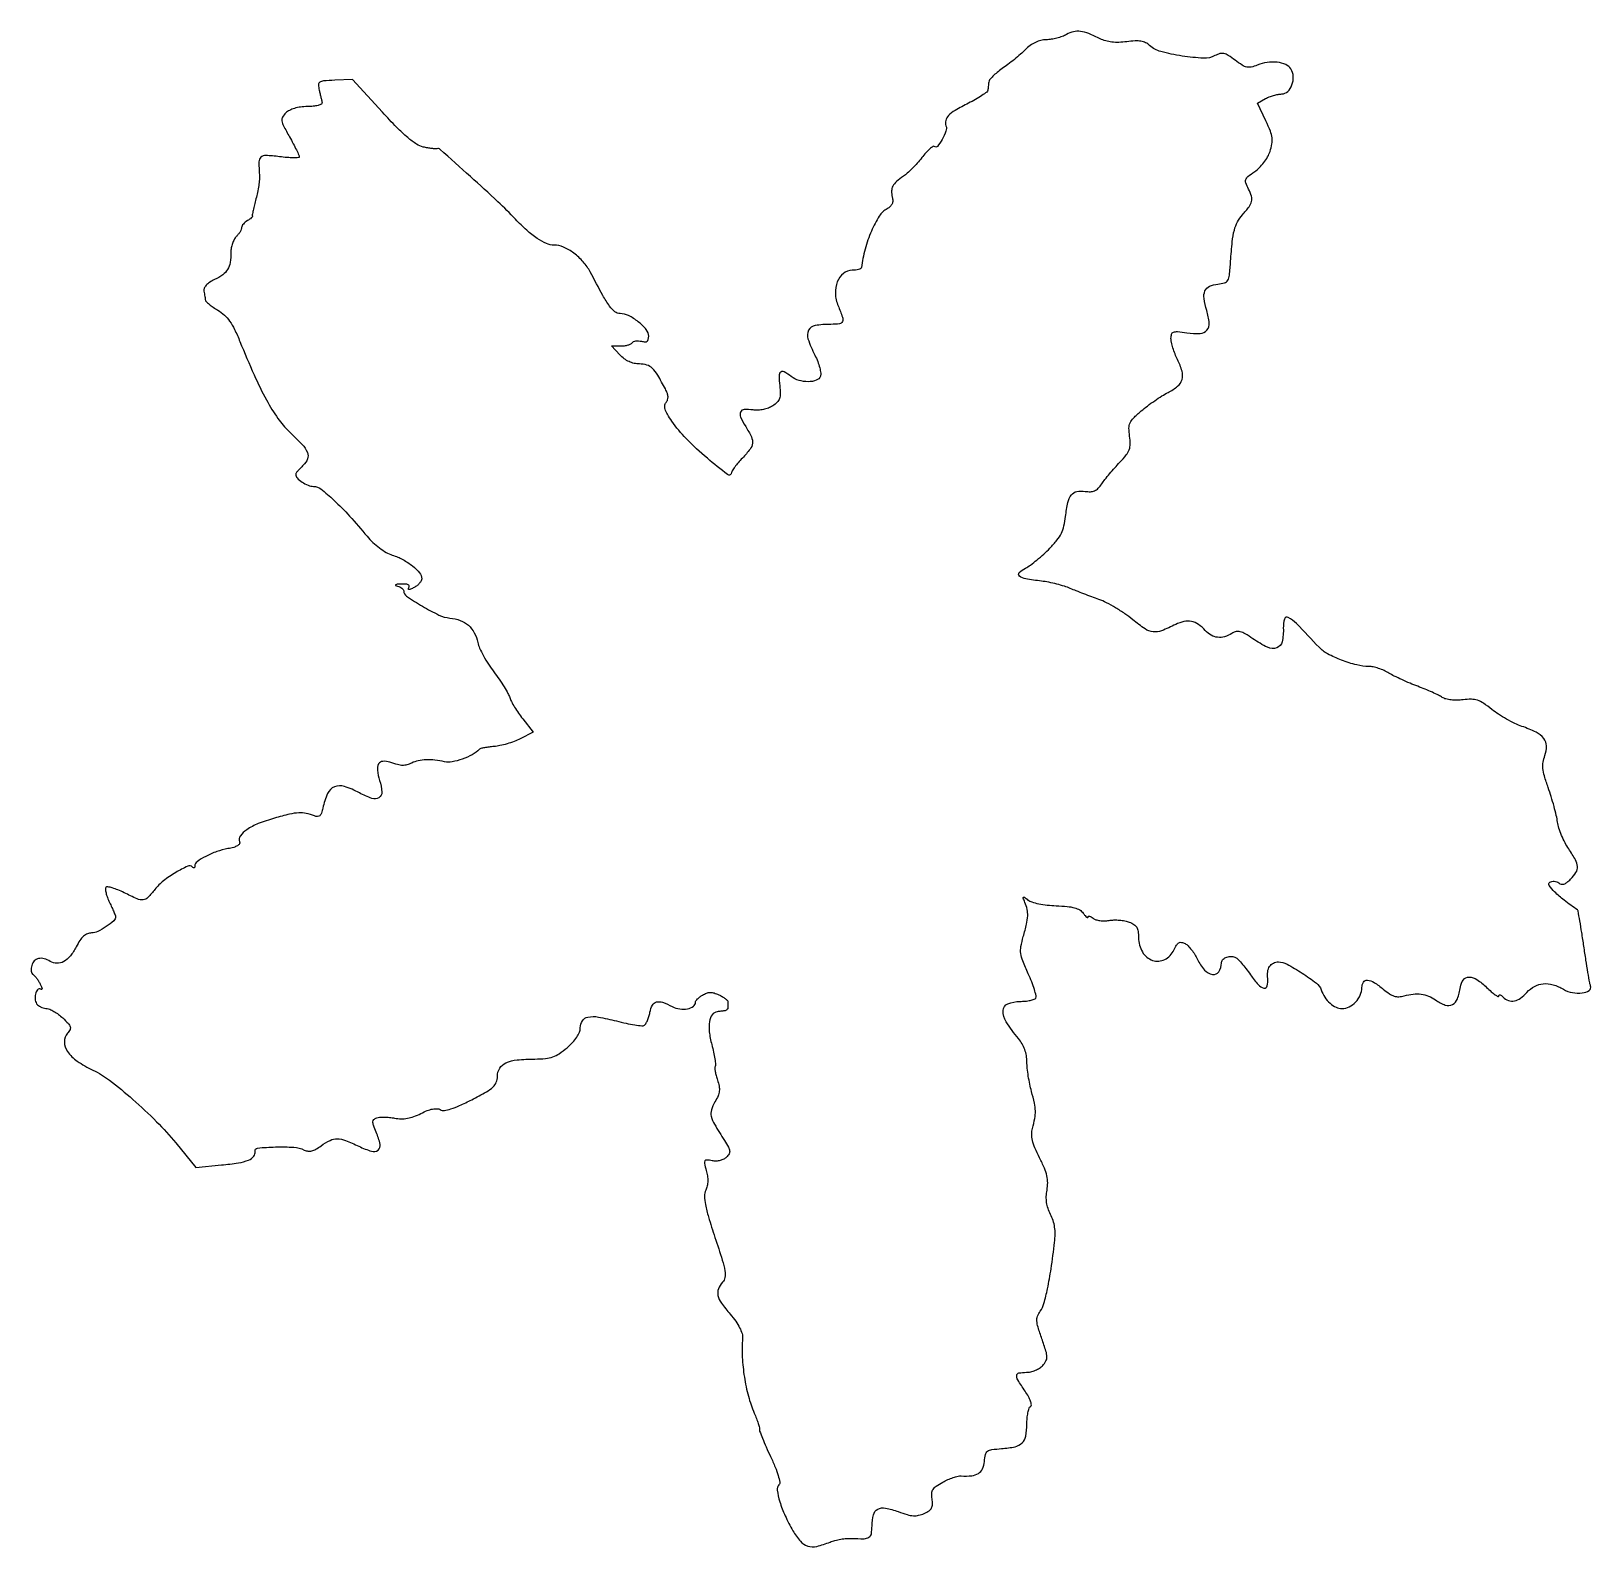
# Model space of a CAD drawing. Extents: x 1 to 434, y 1 to 421.
import ezdxf

# ---------------------------------------------------------------- set-up
doc = ezdxf.new("R2010")
doc.units = 0

msp = doc.modelspace()

# ---------------------------------------------------------------- linework, layer by layer
msp.add_lwpolyline([(288, 420.491632, -0.04169), (286.817458, 419.944338, -0.024084), (285.319744, 419.47781, -0.023941), (283.76086, 419.152164, -0.036687), (282.386364, 419.035435, 0.057551), (280.869732, 418.842775, 0.050591), (279.365777, 418.306662, 0.047212), (277.906583, 417.436185, 0.038341), (276.5234, 416.25, -0.015884), (275.209664, 415.01688, -0.008485), (273.513308, 413.573438, -0.008439), (271.729827, 412.157059, -0.013024), (270.137036, 411, 0.020392), (268.737134, 409.951216, 0.025849), (267.539004, 408.867188, 0.02544), (266.653641, 407.883417, 0.151672), (266.4, 407.25, -0.004674), (266.350792, 406.699672, -0.00324), (266.285313, 406.078386, -0.003267), (266.214645, 405.482383, -0.006713), (266.15, 405.016846, -0.194803), (265.846803, 404.506637, -0.01446), (264.501875, 403.544646, -0.018374), (262.77218, 402.471647, -0.012839), (260.75, 401.3857, 0.013936), (257.076988, 399.402835, 0.066924), (255.197478, 397.954546, 0.136894), (254.445947, 396.606291, 0.148386), (254.53319, 395.109095, -0.179048), (254.530972, 393.643657, -0.040011), (253.457372, 391.338319, -0.043235), (252.140515, 389.422656, -0.442844), (251.285409, 389.381258, 0.369199), (250.918319, 389.409967, 0.02526), (250.042248, 388.701797, 0.026501), (248.983564, 387.647527, 0.01575), (247.83243, 386.289141, -0.014772), (246.560248, 384.781943, -0.012616), (245.134303, 383.269027, -0.012799), (243.767333, 381.958932, -0.034935), (242.717119, 381.129084, 0.028346), (240.782098, 379.641046, 0.092398), (239.77705, 378.383583, 0.119559), (239.431352, 377.041099, 0.065078), (239.629395, 375.340473, -0.062202), (239.756882, 374.297755, -0.103141), (239.574466, 373.434038, -0.10363), (239.062998, 372.717933, -0.063249), (238.212832, 372.113904, 0.130709), (236.024874, 370.070119, 0.037159), (233.835758, 365.918335, 0.036094), (232.054644, 360.863667, 0.039376), (231.082231, 355.75, -0.251705), (230.883186, 355.460531, -0.049419), (230.2756, 355.220312, -0.041698), (229.433891, 355.054592, -0.02777), (228.451726, 355, 0.174025), (226.045086, 354.136209, 0.127768), (224.366718, 351.821854, 0.104595), (223.823768, 348.558093, 0.088277), (224.588129, 345.134834, -0.013953), (225.791486, 342.012641, -0.180023), (225.771514, 340.78449, -0.274103), (224.963043, 340.152821, -0.032055), (222.581787, 340, 0.039598), (218.179265, 339.650793, 0.237746), (216.371981, 338.346501, 0.20791), (216.208399, 335.974632, 0.030526), (218.13752, 331.439094, -0.023929), (218.911204, 329.684676, -0.027972), (219.469091, 327.952369, -0.028709), (219.768714, 326.460725, -0.127493), (219.668905, 325.579562, -0.218169), (218.528582, 324.463197, -0.085026), (216.305143, 324.068852, -0.073706), (213.728366, 324.435279, -0.090032), (211.55887, 325.531803, 0.033286), (209.600284, 326.817843, 0.307084), (208.639505, 326.739441, 0.234043), (208.177261, 325.741247, 0.022067), (208.372344, 322.969137, -0.022601), (208.527274, 320.733508, -0.08993), (208.315336, 319.380511, -0.115189), (207.674152, 318.367119, -0.049356), (206.419598, 317.355362, -0.054055), (205.238792, 316.752527, -0.039767), (203.827664, 316.339809, -0.039294), (202.347137, 316.151519, -0.048458), (200.957855, 316.219493, 0.047202), (198.501096, 316.345869, 0.285676), (197.49416, 315.657772, 0.215628), (197.508149, 314.252514, 0.029726), (198.929712, 311.613729, -0.026017), (200.509948, 308.73177, -0.139681), (200.813196, 306.985754, -0.139336), (200.151037, 305.339837, -0.025842), (198, 302.842584, 0.012899), (196.851, 301.576433, 0.017327), (195.88125, 300.368561, 0.014508), (195.150382, 299.329097, 0.146996), (195, 298.828633, -0.619415), (193.887018, 298.274919, -0.015787), (188.280364, 302.800169, -0.020573), (182.42687, 308.272751, -0.042993), (178.449828, 313.072398, -0.017084), (177.186223, 315.035803, -0.059236), (176.572237, 316.413095, -0.102545), (176.471748, 317.449684, -0.147299), (176.828855, 318.293783, 0.087276), (177.257577, 319.044976, 0.099262), (177.37848, 319.863629, 0.076066), (177.178986, 320.832387, 0.031859), (176.636045, 322.052684, 0.012709), (174.49747, 325.896333, 0.067669), (173.011411, 327.778694, 0.11661), (171.478098, 328.687852, 0.075905), (169.433767, 329, -0.055028), (167.960932, 329.162587, -0.052879), (166.53803, 329.642902, -0.051128), (165.205367, 330.429787, -0.045297), (164, 331.5), (161.651372, 334), (164.266669, 334, 0.031978), (165.308865, 334.066723, 0.037545), (166.278226, 334.266173, 0.040887), (167.051168, 334.556849, 0.14495), (167.441979, 334.90612, -0.15438), (167.801315, 335.21553, -0.064046), (168.424696, 335.392509, -0.054994), (169.194768, 335.422423, -0.046215), (170.000996, 335.289489, 0.049436), (170.960326, 335.137637, 0.169369), (171.558634, 335.307972, 0.182554), (171.894268, 335.801999, 0.058974), (172, 336.69531, 0.176235), (171.327544, 338.543894, 0.050511), (169.108969, 340.704165, 0.050674), (166.396132, 342.44257, 0.117695), (164.060816, 343, -0.168162), (162.60723, 343.503104, -0.070662), (161.157696, 345.018185, -0.030671), (159.250054, 348.054991, -0.004388), (155.786397, 354.536501, 0.060462), (153.851731, 357.347583, 0.052234), (151.21125, 359.772483, 0.055309), (148.33945, 361.447356, 0.104751), (145.730488, 362, -0.104167), (143.610961, 362.446414, -0.043805), (141.045648, 363.856941, -0.03564), (138.15519, 366.107321, -0.020854), (135.017384, 369.177332, 0.016099), (130.160344, 374.020643, 0.004913), (122.5091, 381.034483, 0.000884), (114.094098, 388.570795, 0.255494), (113.211455, 388.775891, -0.087363), (112.770562, 388.732683, -0.010686), (111.801391, 388.827934, -0.012393), (110.645465, 388.995693, -0.009937), (109.410302, 389.231679, -0.094543), (107.533374, 390.018998, -0.030418), (105.11305, 391.84569, -0.022332), (102.055681, 394.705348, -0.008557), (98.056151, 398.938494), (89.791699, 407.991108), (84.842604, 407.77577, 0.008542), (81.724655, 407.586693, 0.121987), (80.675612, 407.238556, 0.268726), (80.30785, 406.536529, 0.050896), (80.523873, 405.04886, -0.002763), (80.77788, 404.012592, -0.002781), (81.019852, 402.975835, -0.002713), (81.220812, 402.069932, -0.01119), (81.327119, 401.518644, -0.335813), (81.121026, 401.122628, -0.047533), (80.20088, 400.788837, -0.038491), (78.86713, 400.551564, -0.022701), (77.250345, 400.464631, 0.03001), (75.354326, 400.334886, 0.039962), (73.665374, 399.978063, 0.045603), (72.269693, 399.42185, 0.078918), (71.261307, 398.689879, 0.064501), (70.360774, 397.521312, 0.171091), (70.165604, 396.500157, 0.082465), (70.612459, 395.126981, 0.008235), (72.260962, 392.077868, -0.005499), (73.310348, 390.162035, -0.007866), (74.195408, 388.438418, -0.004697), (74.900405, 386.976186, -0.110411), (75, 386.530664, -0.398544), (74.773737, 386.291889, -0.014022), (73.384375, 386.256103, -0.01916), (71.608998, 386.328233, -0.011345), (69.5, 386.543267, 0.01626), (65.664015, 386.896326, 0.206136), (64.331029, 386.413802, 0.210039), (63.779279, 385.11908, 0.016933), (63.950065, 381.332488, -0.044195), (63.939527, 380.211147, -0.013549), (63.728455, 378.529015, -0.013444), (63.388879, 376.650209, -0.014335), (62.954894, 374.832488, 0.006138), (62.522027, 373.142584, 0.009125), (62.188387, 371.6522, 0.004873), (61.943573, 370.394415, 0.158111), (61.983737, 370.089895, -0.282088), (61.961165, 369.87596, -0.041382), (61.654837, 369.538942, -0.036598), (61.184546, 369.160819, -0.023459), (60.5896, 368.790204, 0.044894), (59.981473, 368.374223, 0.046879), (59.466945, 367.8618, 0.051604), (59.113267, 367.334304, 0.122488), (59, 366.878881, -0.101362), (58.898625, 366.383954, -0.033147), (58.559375, 365.716654, -0.031463), (58.074048, 365.006513, -0.030754), (57.5, 364.357143, 0.07494), (56.924744, 363.577697, 0.038497), (56.440625, 362.461525, 0.037174), (56.110508, 361.210382, 0.045947), (56, 360.010359, -0.037715), (55.785181, 357.166521, -0.096761), (55.092909, 355.232358, -0.10251), (53.752327, 353.766942, -0.045653), (51.489561, 352.428022, 0.032354), (50.09155, 351.650156, 0.064491), (49.125729, 350.834606, 0.089065), (48.602101, 350.005113, 0.145078), (48.521845, 349.182732, -0.003784), (48.65193, 348.481008, -0.003576), (48.773945, 347.764083, -0.003554), (48.872922, 347.127803, -0.012474), (48.923489, 346.716275, 0.183519), (49.1264, 346.307048, 0.017867), (49.977994, 345.572477, 0.020785), (51.0957, 344.74988, 0.014964), (52.405854, 343.923046, -0.053315), (54.19521, 342.59198, -0.053231), (55.663715, 340.912009, -0.040741), (57.026804, 338.588445, -0.016217), (58.523466, 335.206772, 0.009125), (62.464661, 325.949149, 0.019659), (65.904585, 319.006898, 0.02542), (69.062278, 313.858728, 0.053876), (72.103199, 310.311257, -0.014624), (75.783411, 306.6433, -0.089932), (77.24065, 304.411484, -0.192221), (77.274783, 302.638296, -0.115563), (76.086214, 300.865694, 0.01269), (75.287118, 300.082414, 0.017467), (74.612825, 299.336609, 0.014202), (74.101111, 298.693028, 0.162238), (74, 298.389616, 0.191875), (74.411257, 297.357395, 0.05327), (75.762707, 296.204984, 0.052625), (77.443715, 295.298655, 0.097641), (78.958491, 295, -0.169059), (80.974986, 294.298125, -0.020174), (84.612028, 291.170438, -0.020834), (88.960204, 286.762283, -0.01215), (93.815458, 281.143028, 0.031559), (95.403368, 279.443255, 0.029122), (97.233868, 277.90743, 0.030482), (99.106904, 276.683187, 0.052109), (100.815458, 275.932777, -0.046412), (103.758784, 274.679758, -0.045359), (106.444808, 272.897259, -0.048689), (108.410636, 270.976325, -0.176718), (109, 269.36087, -0.128532), (108.84948, 268.78501, -0.051829), (108.377051, 268.11606, -0.046763), (107.690656, 267.465135, -0.043534), (106.879323, 266.935416, -0.012512), (105.900361, 266.442592, -0.104615), (105.420762, 266.328838, -0.474034), (105.281955, 266.490368, -0.094818), (105.43834, 266.900232, 0.208631), (105.502475, 267.348165, 0.220695), (105.216111, 267.685692, 0.092537), (104.48583, 267.870801, 0.026249), (103.309017, 267.883999, 0.011598), (102.212693, 267.813224, 0.102491), (101.750625, 267.674366, 0.599923), (101.75167, 267.503831, 0.057145), (102.25, 267.310674, -0.04308), (102.919652, 267.0725, -0.054032), (103.485937, 266.736291, -0.064099), (103.87411, 266.358562, -0.169344), (104, 265.997523, 0.248459), (104.805112, 264.477331, 0.016144), (109.163849, 261.717836, 0.022448), (113.747133, 259.289469, 0.08764), (116.827419, 258.445238, -0.067065), (119.680344, 257.787457, -0.09054), (121.945448, 256.426235, -0.091257), (123.571107, 254.361932, -0.069226), (124.552662, 251.646308, 0.054651), (125.061475, 250.099514, 0.018028), (126.13187, 247.955478, 0.017711), (127.499547, 245.645188, 0.019185), (128.993422, 243.5, -0.01121), (130.486562, 241.427146, -0.011969), (131.85187, 239.333591, -0.011604), (132.938557, 237.482051, -0.05335), (133.423614, 236.337756, 0.049152), (133.869833, 235.260054, 0.014881), (134.751231, 233.722586, 0.01475), (135.847755, 232.048199, 0.015552), (137.022735, 230.471392), (139.9664, 226.767271), (136.315653, 224.906015, -0.027728), (134.656812, 224.17309, -0.018441), (132.684968, 223.511491, -0.018586), (130.717513, 223.009797, -0.034169), (129.082453, 222.772379, 0.011875), (127.673888, 222.631571, 0.015901), (126.405471, 222.433136, 0.013054), (125.372904, 222.209713, 0.137405), (125, 222, -0.071163), (123.008287, 220.506802, -0.040177), (120.24786, 219.27104, -0.040322), (117.428347, 218.520981, -0.099516), (115.297897, 218.561416, 0.028698), (112.664493, 218.986327, 0.035845), (110.189755, 219.062912, 0.03984), (107.992528, 218.79717, 0.062976), (106.196991, 218.190603, -0.042207), (104.838111, 217.667908, -0.079751), (103.675981, 217.523442, -0.058684), (102.304786, 217.734498, -0.014485), (100.125154, 218.406169, 0.099985), (98.189256, 218.656479, 0.252423), (97.027395, 217.919546, 0.161422), (96.691622, 216.182628, 0.04219), (97.301261, 213.370062, -0.055086), (97.917885, 210.123975, -0.280481), (97.121506, 208.553267, -0.227569), (95.165935, 208.342976, -0.039917), (91.692025, 209.895102, 0.045877), (87.515411, 211.701891, 0.179675), (84.754542, 211.594275, 0.191355), (82.840627, 209.72853, 0.052894), (81.517689, 205.659079, -0.029001), (81.140263, 204.277122, -0.124585), (80.681782, 203.565728, -0.195455), (80.064289, 203.330212, -0.090496), (79.208128, 203.505699, 0.043494), (76.925061, 204.20128, 0.066314), (74.86222, 204.359123, 0.04494), (72.308312, 203.983884, 0.010475), (68.113647, 202.883036, 0.024518), (63.61803, 201.360088, 0.05439), (60.42034, 199.677705, 0.085853), (58.63822, 197.96929, 0.255777), (58.419235, 196.349874, -0.23043), (58.368084, 195.760319, -0.122566), (57.839137, 195.229271, -0.067052), (56.78838, 194.773128, -0.024458), (55.204502, 194.407699, 0.039678), (52.089108, 193.588408, 0.035854), (49.030276, 192.265659, 0.033629), (46.607798, 190.7902, 0.24379), (46, 189.617726, -0.070425), (45.954807, 189.298459, -0.20439), (45.816752, 189.129288, -0.23316), (45.614417, 189.124234, -0.088287), (45.376178, 189.290488, 0.313943), (44.022464, 189.532629, 0.026215), (40.694201, 187.783718, 0.032645), (37.297869, 185.452665, 0.058916), (34.912301, 183.07155, -0.027047), (32.958168, 180.855694, -0.174057), (31.634305, 180.217276, -0.13002), (30.006166, 180.469864, -0.012672), (26.366593, 182.173728, 0.017717), (24.649145, 182.956726, 0.026326), (23.091065, 183.507328, 0.02439), (21.826824, 183.814403, 0.24867), (21.327838, 183.661171, 0.225873), (21.159694, 183.187504, 0.032151), (21.33642, 182.142079, 0.031372), (21.727573, 180.852357, 0.021948), (22.320776, 179.453516, -0.004384), (22.964155, 178.073316, -0.006331), (23.506728, 176.841083, -0.00351), (23.943068, 175.794748, -0.097323), (24, 175.505028, -0.216399), (23.481483, 174.363076, -0.031056), (21.397546, 172.758205, -0.034451), (19.054284, 171.400055, -0.1146), (17.331762, 171, 0.096954), (16.159249, 170.770482, 0.087806), (15.113125, 170.112029, 0.064153), (14.113213, 168.938604, 0.02647), (13.065532, 167.128454, -0.051205), (11.437634, 164.61129, -0.096636), (9.597615, 163.056, -0.129783), (7.694334, 162.568115, -0.1403), (5.860698, 163.107255, 0.07506), (4.180406, 163.847394, 0.119731), (2.619216, 163.889156, 0.145022), (1.414108, 163.231395, 0.13261), (0.710511, 162.000996, 0.045941), (0.577165, 161.195011, 0.054799), (0.605911, 160.425672, 0.063853), (0.781101, 159.80326, 0.155055), (1.088503, 159.445302, -0.070659), (1.508517, 159.095347, -0.02049), (2.049288, 158.445552, -0.020161), (2.605124, 157.654979, -0.020272), (3.094391, 156.823629, -0.021465), (3.466368, 156.050567, -0.08116), (3.595438, 155.531213, -0.335163), (3.475732, 155.342456, -0.232141), (3.213458, 155.368076, 0.365183), (2.351467, 155.240708, 0.130035), (1.749255, 154.040969, 0.087836), (1.695319, 152.322001, 0.161775), (2.315672, 151.084328, 0.060105), (2.844892, 150.669057, 0.039057), (3.539793, 150.318521, 0.038971), (4.283451, 150.07931, 0.058395), (4.960218, 150, -0.1064), (5.745, 149.831087, -0.028332), (6.885838, 149.236207, -0.0274), (8.136469, 148.395054, -0.025204), (9.324576, 147.399855, -0.015577), (10.887318, 145.857539, -0.113773), (11.41953, 144.957994, -0.196246), (11.355253, 144.155083, -0.063785), (10.675117, 143.149855, 0.187181), (9.796434, 140.758776, 0.147157), (10.645719, 138.108664, 0.09173), (13.355159, 135.398671, 0.041879), (17.717545, 132.907641, -0.055602), (22.324221, 130.107156, -0.01585), (28.794824, 124.777501, -0.016442), (35.38743, 118.591536, -0.024176), (40.719821, 112.704311), (46.301677, 105.908623), (53.400838, 106.58241, 0.014753), (58.097524, 107.168431, 0.057627), (60.913074, 107.94391, 0.120979), (62.357002, 108.984975, 0.226784), (62.718029, 110.345912, -0.44231), (63.422988, 111.280663, -0.01598), (68.41418, 111.579476, -0.022472), (73.496275, 111.492587, -0.099645), (76.369947, 110.726079, 0.084538), (77.407204, 110.415841, 0.091848), (78.457591, 110.480237, 0.069619), (79.634911, 110.955156, 0.028558), (81.079455, 111.900622, -0.043698), (83.540591, 113.40718, -0.119044), (85.518226, 113.85978, -0.0911), (87.797109, 113.412787, -0.019219), (91.525415, 111.77539, 0.036812), (95.073595, 110.363699, 0.250205), (96.866127, 110.699655, 0.285644), (97.431679, 112.305014, 0.044535), (96.369653, 115.657721, -0.012104), (95.609065, 117.609584, -0.094351), (95.454962, 118.569264, -0.204355), (95.731994, 119.170008, -0.092549), (96.484663, 119.632488, -0.072849), (97.303063, 119.81633, -0.021953), (98.580899, 119.856758, -0.02149), (100.036058, 119.776284, -0.02181), (101.471717, 119.571284, 0.042276), (103.280665, 119.388057, 0.04836), (105.012997, 119.527292, 0.044778), (106.792777, 120.012859, 0.028985), (108.748657, 120.871774, -0.023404), (110.524477, 121.675363, -0.046023), (112.010242, 122.112534, -0.06057), (113.221182, 122.20132, -0.116118), (114.152551, 121.934504, 0.162758), (115.265195, 121.723381, 0.043243), (117.05148, 122.125829, 0.030487), (119.505127, 123.074649, 0.011026), (122.868081, 124.70742, 0.008756), (126.930533, 126.882418, 0.057577), (128.800572, 128.229053, 0.116681), (129.68822, 129.528305, 0.092021), (130, 131.208035, -0.142193), (130.639742, 133.412104, -0.144541), (132.357018, 134.914382, -0.08351), (135.460954, 135.756709, -0.024595), (140.403975, 136, 0.022431), (143.353001, 136.132363, 0.061821), (145.382887, 136.571799, 0.06533), (147.179729, 137.478108, 0.027328), (149.338875, 139.127253, 0.027526), (150.891892, 140.609106, 0.042305), (152.044092, 142.065702, 0.050717), (152.763776, 143.4369, 0.095788), (153, 144.658638, -0.148503), (153.600106, 146.634596, -0.201373), (155.139098, 147.65097, -0.091656), (158.030908, 147.660892, -0.018603), (163.060683, 146.554226, 0.01062), (165.732005, 145.921604, 0.015023), (168.136056, 145.481027, 0.011074), (170.126486, 145.2227, 0.16664), (170.798142, 145.375245, 0.124819), (171.201451, 145.792112, 0.02873), (171.641986, 146.674448, 0.027952), (172.04522, 147.780005, 0.024119), (172.345838, 148.979191, -0.071969), (173.047936, 150.957161, -0.212463), (174.155259, 151.829624, -0.15041), (175.845054, 151.745131, -0.03252), (178.555396, 150.555638, 0.083606), (180.618267, 149.890848, 0.083913), (182.782348, 149.939552, 0.108133), (184.403822, 150.635377, 0.24207), (185, 151.794637, -0.166439), (185.122202, 152.151573, -0.032472), (185.579365, 152.667972, -0.031264), (186.217176, 153.225954, -0.024501), (186.972307, 153.750632, -0.050654), (188.061832, 154.286405, -0.084707), (189.062707, 154.475566, -0.076615), (190.138867, 154.329233, -0.034876), (191.472307, 153.830664, -0.025651), (192.440194, 153.328225, -0.034292), (193.25749, 152.770681, -0.03659), (193.842039, 152.236537, -0.191614), (194, 151.839485), (194, 151.026286), (194, 150.25, -0.126455), (193.923967, 149.954173, -0.087426), (193.70625, 149.683594, -0.078057), (193.38217, 149.479041, -0.070838), (193, 149.375, 0.000344), (192.547202, 149.318084, 0.000207), (192.010335, 149.25, 0.000207), (191.476813, 149.181891, 0.000363), (191.035184, 149.125, 0.209358), (189.65044, 148.291939, 0.113061), (188.877418, 146.41819, 0.071941), (188.813653, 143.582317, 0.034205), (189.503231, 139.987754, -0.010305), (190.009403, 137.894982, -0.014667), (190.365749, 136.015442, -0.01059), (190.580254, 134.457897, -0.168893), (190.466195, 133.945302, 0.157754), (190.354896, 133.491765, 0.023041), (190.468328, 132.537854, 0.024159), (190.716897, 131.387107, 0.018598), (191.094478, 130.158826, -0.035509), (191.555904, 128.454772, -0.077112), (191.60935, 127.103502, -0.074124), (191.250221, 125.766242, -0.030815), (190.397997, 124.096609, 0.05806), (189.417031, 121.885565, 0.136797), (189.363941, 120.097275, 0.072996), (190.270871, 117.878066, 0.008744), (193.052454, 113.353205, -0.015833), (194.140427, 111.525811, -0.097796), (194.472764, 110.489648, -0.161248), (194.300632, 109.659038, -0.065421), (193.588228, 108.731085, -0.080236), (192.823138, 108.178771, -0.055353), (191.819118, 107.80709, -0.052689), (190.700552, 107.650972, -0.055626), (189.594933, 107.737101, 0.023843), (188.069058, 107.954008, 0.289222), (187.564869, 107.698182, 0.195339), (187.463926, 107.04073, 0.011457), (187.98736, 105.044074, -0.034683), (188.307057, 103.543875, -0.041255), (188.39118, 102.099137, -0.044454), (188.239165, 100.761405, -0.056441), (187.854557, 99.580132, 0.110411), (187.502164, 97.907094, 0.044815), (187.740416, 95.577189, 0.026004), (188.596081, 92.132442, 0.006092), (190.397016, 86.464448, -0.00431), (192.430008, 80.144239, -0.034075), (193.144248, 77.154047, -0.083288), (193.144521, 75.339854, -0.14335), (192.491337, 73.990428, 0.090135), (191.348414, 72.150228, 0.15425), (191.22328, 70.363162, 0.096009), (192.192182, 68.237136, 0.022229), (194.625, 65.125, -0.022623), (196.147452, 63.174273, -0.035569), (197.251445, 61.358832, -0.042596), (197.912718, 59.75064, -0.095669), (198.0625, 58.445001, 0.031449), (197.990879, 53.202427, 0.026483), (198.557283, 47.677939, 0.026867), (199.687498, 42.34503, 0.0361), (201.309369, 37.68207, -0.009767), (201.926291, 36.169939, -0.013395), (202.417722, 34.785298, -0.010106), (202.769327, 33.624223, -0.134698), (202.772003, 33.18207, 0.158494), (202.797438, 32.699346, 0.004152), (203.596641, 30.6709, 0.008351), (204.604975, 28.288146, 0.005566), (205.835852, 25.591206, -0.012573), (207.11668, 22.677398, -0.025139), (207.952698, 20.304472, -0.026096), (208.388108, 18.496196, -0.247238), (208.159792, 17.759792, 0.238734), (207.669092, 16.262535, 0.035748), (208.392511, 13.079251, 0.033867), (209.873391, 9.176175, 0.023748), (212.036045, 5, 0.046484), (214.121228, 2.068168, 0.142417), (216.144856, 0.751737, 0.132793), (218.649346, 0.677139, 0.03823), (222.372282, 1.872514, -0.034357), (223.698923, 2.309827, -0.020725), (225.319598, 2.652369, -0.020711), (226.966008, 2.859973, -0.033833), (228.372282, 2.883004, 0.014328), (231.780227, 2.805938, 0.138282), (233.15809, 3.203437, 0.215496), (233.81766, 4.187221, 0.041552), (234, 6.377555, -0.061441), (234.378017, 9.442197, -0.210616), (235.581177, 10.990471, -0.173824), (237.72626, 11.316434, -0.040403), (241.291337, 10.313754, 0.016938), (243.776322, 9.487336, 0.054548), (245.488432, 9.17897, 0.073135), (246.937929, 9.290513, 0.051223), (248.492384, 9.814576, 0.041428), (249.819318, 10.55739, 0.120881), (250.519742, 11.329026, 0.121622), (250.781139, 12.334223, 0.042193), (250.672621, 13.839214, -0.051119), (250.58757, 15.407838, -0.130097), (250.929, 16.485865, -0.102924), (251.820527, 17.404194, -0.025276), (253.630524, 18.500358, -0.021118), (255.060784, 19.194375, -0.021168), (256.543383, 19.764663, -0.02156), (257.875432, 20.150247, -0.074632), (258.767076, 20.230411, 0.038914), (261.668235, 20.28399, 0.116399), (263.534386, 20.919047, 0.149523), (264.64919, 22.20512, 0.080471), (265.186881, 24.25321, -0.035026), (265.509806, 26.178679, -0.175537), (266.102793, 27.076461, -0.127582), (267.244616, 27.540146, -0.015234), (269.980381, 27.818755, 0.034263), (273.694145, 28.340306, 0.140259), (275.685521, 29.394119, 0.156639), (276.696193, 31.268046, 0.045998), (277, 34.563428, -0.021456), (277.072932, 36.262211, -0.0284), (277.292912, 37.794425, -0.028353), (277.609599, 39.004, -0.177959), (277.997146, 39.498236, 0.286562), (278.238559, 39.986657, 0.059362), (278.022028, 40.965545, 0.043166), (277.437765, 42.264937, 0.022006), (276.497146, 43.789388, -0.01087), (274.489752, 46.886267, -0.156262), (274.177608, 48.143522, -0.344543), (274.780562, 48.816907, -0.044257), (276.845012, 49, 0.056846), (278.059358, 49.138509, 0.041371), (279.355048, 49.553318, 0.042029), (280.534409, 50.162127, 0.068779), (281.394692, 50.883636, 0.059877), (282.294955, 52.155524, 0.133026), (282.565562, 53.301748, 0.068515), (282.294853, 54.883755, 0.007923), (281.152151, 58.307428, -0.009877), (280.086474, 61.542359, -0.059388), (279.770269, 63.281604, -0.104269), (279.962323, 64.582423, -0.064249), (280.683291, 65.958221, 0.083904), (281.711498, 68.122043, 0.017584), (282.716158, 72.209472, 0.014989), (283.704894, 77.773222, 0.006858), (284.676976, 85.084397, 0.026319), (284.826209, 87.347623, 0.038629), (284.698706, 89.337101, 0.042149), (284.283932, 91.145446, 0.041908), (283.57123, 92.862256, -0.037821), (282.873055, 94.506054, -0.045234), (282.480428, 96.141369, -0.045171), (282.387963, 97.822536, -0.037545), (282.585332, 99.603165, 0.047555), (282.76861, 101.624902, 0.055724), (282.545931, 103.536518, 0.043526), (281.843313, 105.697952, 0.016778), (280.513423, 108.561013, -0.015864), (279.220725, 111.330746, -0.042233), (278.533854, 113.39976, -0.058322), (278.327592, 115.116074, -0.068844), (278.546555, 116.735707, 0.020916), (279.19665, 119.511892, 0.053501), (279.36413, 121.567427, 0.047876), (279.099232, 123.740875, 0.014119), (278.2837, 127, -0.017431), (277.799441, 128.991166, -0.012305), (277.389197, 131.257149, -0.012439), (277.103945, 133.445513, -0.025454), (277.010824, 135.173275, 0.043197), (276.853733, 136.927978, 0.043266), (276.397484, 138.628632, 0.043253), (275.655214, 140.225838, 0.043121), (274.648568, 141.673275, -0.031476), (271.246806, 146.329729, -0.152839), (270.401456, 149.448737, -0.290484), (271.690909, 151.317178, -0.100669), (275.047972, 152, 0.022587), (276.558228, 152.068261, 0.029518), (277.925027, 152.273927, 0.029967), (279.003926, 152.570533, 0.173979), (279.458294, 152.932519, 0.200653), (279.56001, 153.572865, 0.015236), (279.084244, 155.29873, 0.019091), (278.35238, 157.383357, 0.013298), (277.375619, 159.678212, -0.011956), (275.850735, 163.234347, -0.062228), (275.309559, 165.294509, -0.077881), (275.353337, 167.209262, -0.024799), (275.999576, 169.995693, 0.012098), (276.901823, 173.481336, 0.045273), (277.214087, 175.719728, 0.06452), (277.066514, 177.543576, 0.046165), (276.457321, 179.5, -0.006988), (275.977502, 180.700775, -0.332084), (276.044376, 180.937725, -0.339372), (276.287875, 180.937755, -0.007135), (277.294727, 180.142529, 0.099719), (278.321753, 179.60263, 0.02147), (280.282536, 179.118062, 0.021608), (282.64207, 178.746637, 0.01915), (285.122026, 178.561217, -0.014258), (288.201927, 178.361215, -0.044281), (290.247028, 177.985129, -0.067931), (291.651236, 177.381447, -0.099767), (292.640068, 176.477558, 0.019472), (293.16349, 175.817307, 0.051492), (293.60052, 175.40305, 0.155561), (293.869502, 175.305743, 0.425525), (294, 175.431315, -0.282916), (294.124667, 175.634005, -0.17909), (294.409039, 175.66643, -0.080031), (294.857366, 175.476556, -0.03311), (295.392474, 175.089239, 0.098009), (296.140834, 174.682997, 0.040713), (297.268146, 174.430251, 0.038259), (298.557264, 174.349324, 0.040172), (299.822353, 174.468703, -0.037814), (301.172976, 174.602572, -0.025473), (302.722494, 174.559588, -0.025704), (304.226123, 174.36291, -0.045497), (305.429879, 174.02666, -0.053363), (306.721095, 173.370854, -0.115577), (307.48683, 172.571776, -0.100098), (307.881329, 171.436473, -0.033738), (308, 169.679738, 0.132431), (309.064232, 165.732138, 0.178831), (311.891258, 163.397853, 0.205495), (315.246838, 163.629923, 0.164118), (317.797481, 166.25476, -0.026838), (318.558294, 167.649441, -0.125509), (319.210972, 168.279835, -0.182977), (319.945719, 168.395671, -0.071576), (320.926498, 168.039337, -0.076448), (321.735183, 167.432199, -0.027612), (322.684322, 166.347822, -0.026621), (323.609274, 165.025973, -0.028572), (324.364941, 163.643373, 0.070921), (326.312049, 160.701515, 0.175401), (328.552196, 159.485697, 0.294132), (330.258238, 160.251965, 0.141719), (330.984687, 162.643011, -0.176077), (331.323036, 163.536551, -0.114135), (332.22351, 164.197179, -0.095992), (333.471441, 164.468737, -0.089831), (334.76206, 164.265339, -0.112991), (335.421295, 163.851555, -0.015216), (336.549368, 162.652297, -0.016923), (337.813951, 161.121804, -0.013517), (339.074258, 159.39207, 0.029554), (341.205818, 156.655372, 0.15979), (342.806905, 155.710644, 0.408745), (343.730346, 156.289429, 0.091074), (343.839903, 158.345511, -0.065724), (343.845271, 160.231817, -0.109326), (344.390771, 161.717484, -0.132241), (345.418618, 162.652537, -0.122213), (346.809017, 162.981, -0.122598), (349.212179, 162.354008, -0.019797), (353.395094, 159.853581, -0.018707), (357.371144, 157.040312, -0.145318), (358.694159, 155.221923, 0.059128), (359.707297, 153.169278, 0.065515), (361.144294, 151.488805, 0.072755), (362.811082, 150.379439, 0.110949), (364.5, 150, 0.119052), (366.460448, 150.473501, 0.085314), (368.270432, 151.832946, 0.083534), (369.553856, 153.750991, 0.106153), (370, 155.828741, -0.145126), (370.449227, 157.343858, -0.273266), (371.5544, 157.89253, -0.125556), (373.39048, 157.278971, -0.031811), (375.941138, 155.396075, 0.02593), (377.629919, 154.118485, 0.07257), (378.962397, 153.473304, 0.089549), (380.253402, 153.30791, 0.055328), (381.767863, 153.555026, -0.041126), (384.24506, 154.031654, -0.060144), (386.463449, 154.004445, -0.064143), (388.503591, 153.460594, -0.055654), (390.447664, 152.398997, 0.064644), (393.157365, 150.981731, 0.211688), (395.128727, 151.108902, 0.188094), (396.513456, 152.696288, 0.05063), (397.337004, 156, -0.128745), (398.17603, 157.988871, -0.236677), (399.720551, 158.7363, -0.143634), (401.919701, 158.057437, -0.046295), (404.605733, 155.89752, 0.012813), (405.909077, 154.697484, 0.026084), (407.002934, 153.83731, 0.036516), (407.781371, 153.369403, 0.559035), (408, 153.503833, -0.227499), (408.109177, 153.731364, -0.235201), (408.3525, 153.784251, -0.099004), (408.738336, 153.60008, -0.035687), (409.2, 153.2, 0.109785), (410.692291, 152.250414, 0.136365), (412.326493, 152.124411, 0.110036), (414.054969, 152.882445, 0.05571), (415.813051, 154.5, -0.089449), (417.902629, 156.178292, -0.103821), (420.341445, 156.909647, -0.093899), (423.062261, 156.628952, -0.060954), (425.968347, 155.359626, 0.086949), (428.423357, 154.435269, 0.076602), (431.160911, 154.342888, 0.114536), (433.073558, 155.035106, 0.34715), (433.489351, 156.260193, -0.04135), (433.259959, 157.128035, -0.002078), (432.758586, 160.020939, -0.003325), (432.199304, 163.469037, -0.0024), (431.619589, 167.321725, 0.002898), (431.04664, 171.103829, 0.004629), (430.508532, 174.327463, 0.001164), (430.007597, 177.128198, 0.200804), (429.844941, 177.378834, -0.014823), (426.134933, 180.07506, -0.031897), (423.483848, 182.409016, -0.043158), (421.96263, 184.219129, -0.431619), (422.14061, 185.086902, -0.090047), (422.725706, 185.316512, -0.069678), (423.41069, 185.354377, -0.068877), (424.087708, 185.201955, -0.08363), (424.649549, 184.875885, 0.12348), (425.327395, 184.550946, 0.128902), (426.066695, 184.591722, 0.086624), (426.915369, 185.038207, 0.03208), (427.933088, 185.933088, 0.055175), (429.437005, 187.81137, 0.157531), (429.850055, 189.412781, 0.112893), (429.300524, 191.289152, 0.021781), (427.428715, 194.319717, -0.029801), (426.404721, 196.038654, -0.021004), (425.455164, 198.078488, -0.021279), (424.709719, 200.113568, -0.041152), (424.320984, 201.801851, 0.022096), (423.973756, 203.624622, 0.008372), (423.334601, 206.136476, 0.008273), (422.547558, 208.848406, 0.010005), (421.716392, 211.364876, -0.012736), (420.667869, 214.598623, -0.046746), (420.252063, 216.707704, -0.06668), (420.307494, 218.442913, -0.048996), (420.808443, 220.303463, 0.096634), (421.253471, 222.923438, 0.16261), (420.502795, 225.000448, 0.111014), (418.357753, 226.736704, 0.032748), (414.428238, 228.369752, -0.029529), (412.466746, 229.170165, -0.016328), (410.169786, 230.363457, -0.016234), (407.913384, 231.729083, -0.025063), (406.067392, 233.066084, 0.020237), (403.759933, 234.771489, 0.068008), (402.080772, 235.603851, 0.079684), (400.387441, 235.886447, 0.03493), (398.11079, 235.741686, -0.029502), (396.396535, 235.614005, -0.03313), (394.745089, 235.698099, -0.036221), (393.321565, 235.971168, -0.081477), (392.322725, 236.422659, 0.032861), (391.301952, 237.009047, 0.008284), (389.566675, 237.824196, 0.008419), (387.547915, 238.691437, 0.008405), (385.5, 239.490716, -0.010606), (383.365952, 240.334456, -0.008316), (381.0875, 241.336558, -0.008422), (378.998546, 242.34005, -0.020362), (377.5, 243.16923, 0.032393), (376.16293, 243.867613, 0.024937), (374.625766, 244.458029, 0.0255), (373.127515, 244.866023, 0.053407), (371.928139, 244.996262, -0.06199), (368.547318, 245.422021, -0.02968), (364.370709, 246.75271, -0.029271), (360.483789, 248.517976, -0.083386), (358.127418, 250.313825, 0.004046), (351.838365, 256.913719, 0.077207), (349.576104, 258.623917, 0.475455), (348.504801, 258.177987, 0.081756), (348.186574, 255.657121, -0.063222), (347.847627, 251.84585, -0.260324), (346.36761, 250.173018, -0.199142), (343.79865, 250.317046, -0.039237), (339.7244, 252.690991, 0.015738), (337.574252, 254.082978, 0.072522), (336.210418, 254.656829, 0.120272), (335.099686, 254.672482, 0.083429), (333.934218, 254.190991, -0.067097), (331.89564, 253.270197, -0.09922), (329.947922, 253.089581, -0.10376), (328.143913, 253.671647, -0.079252), (326.523104, 254.974471, 0.057412), (324.596796, 256.665795, 0.100723), (322.655005, 257.498394, 0.104294), (320.590307, 257.491088, 0.064928), (318.299979, 256.67821, -0.024152), (314.397066, 254.923898, -0.121496), (312.043025, 254.610562, -0.121644), (309.814714, 255.427944, -0.024237), (306.392941, 257.987004, 0.021912), (304.194325, 259.64728, 0.016051), (301.621416, 261.299589, 0.01628), (299.079114, 262.709032, 0.03425), (297.005354, 263.598501, -0.004623), (295.028852, 264.310937, -0.003222), (292.811144, 265.149859, -0.00325), (290.694184, 265.982147, -0.006726), (289.053859, 266.665132, 0.026505), (287.408538, 267.275051, 0.01344), (285.282325, 267.87523, 0.013312), (283.048973, 268.378441, 0.019343), (281.053859, 268.692866, -0.013353), (276.655888, 269.332088, -0.127637), (274.94278, 270.107284, -0.446944), (274.893376, 271.068772, -0.074779), (276.578588, 272.303258, 0.036328), (277.96635, 273.164788, 0.013746), (279.77641, 274.557129, 0.01353), (281.669433, 276.185027, 0.016079), (283.362383, 277.824832, 0.02362), (285.343805, 280.07508, 0.053624), (286.560786, 281.983894, 0.057514), (287.294565, 284.022309, 0.031007), (287.743176, 286.657254, -0.025655), (288.362895, 290.548314, -0.113668), (289.334518, 292.635938, -0.180145), (290.857799, 293.574826, -0.088281), (293.169436, 293.620577, 0.046875), (294.668026, 293.52659, 0.098705), (295.798931, 293.788783, 0.095228), (296.768242, 294.472729, 0.041498), (297.767087, 295.69913, -0.017336), (298.659568, 296.909886, -0.006998), (299.95672, 298.501304, -0.006915), (301.401993, 300.176998, -0.008713), (302.787703, 301.685622, 0.021172), (304.568373, 303.723906, 0.079079), (305.408246, 305.198032, 0.092233), (305.682261, 306.737946, 0.035067), (305.511698, 308.92157, -0.033943), (305.331291, 311.166298, -0.110781), (305.637722, 312.615877, -0.0902), (306.573392, 313.957748, -0.018077), (308.723995, 315.944556, -0.015871), (310.437386, 317.324287, -0.010767), (312.46975, 318.789586, -0.010857), (314.495669, 320.121026, -0.021283), (316.173027, 321.075078, 0.05347), (318.848618, 322.833508, 0.151211), (320.064476, 324.679695, 0.141211), (320.0683, 326.974706, 0.044424), (318.821969, 330.210162, -0.020415), (318.124543, 331.790283, -0.018663), (317.535203, 333.469594, -0.019043), (317.122335, 335.008526, -0.056066), (317, 336.096086, -0.070283), (317.168188, 337.286691, -0.241349), (317.686702, 337.83849, -0.109643), (318.76475, 337.97333, -0.010559), (321.404316, 337.668169, 0.044581), (325.083344, 337.494712, 0.202685), (326.980448, 338.392338, 0.210072), (327.618367, 340.351513, 0.047975), (326.926176, 343.852065, -0.035548), (326.176234, 347.205255, -0.137691), (326.438667, 349.298871, -0.190537), (327.673365, 350.559716, -0.07968), (330.011221, 351.182365, 0.045883), (331.898838, 351.551203, 0.196489), (332.777771, 352.251415, 0.10255), (333.218889, 353.649287, 0.008331), (333.545543, 357.5, -0.00876), (334.011496, 362.937461, -0.036453), (334.586894, 366.175249, -0.059011), (335.457741, 368.44309, -0.06178), (336.823958, 370.406515, 0.020899), (338.688439, 372.667704, 0.10253), (339.394867, 374.155112, 0.134129), (339.355114, 375.594357, 0.046108), (338.562844, 377.541507, -0.028188), (337.793187, 379.254764, -0.176274), (337.777217, 380.199817, -0.144555), (338.372671, 381.03533, -0.017043), (340.2367, 382.395585, 0.049231), (341.509569, 383.456244, 0.031623), (342.770111, 384.909567, 0.031672), (343.833822, 386.50537, 0.050501), (344.507326, 387.998686, 0.03659), (345.040144, 390.088579, 0.077627), (345.076024, 391.75394, 0.060076), (344.596141, 393.606933, 0.015113), (343.369175, 396.479771), (341.060797, 401.46217), (343.280398, 402.695649, -0.03427), (344.292992, 403.170767, -0.023118), (345.503333, 403.577204, -0.023333), (346.716268, 403.862597, -0.042162), (347.730948, 403.964565, 0.190149), (349.398971, 404.653519, 0.112779), (350.592113, 406.479891, 0.101334), (350.951048, 408.82163, 0.127995), (350.296393, 410.904777, 0.151855), (348.858867, 412.141106, 0.073706), (346.494391, 412.774517, 0.06473), (343.691213, 412.733349, 0.062264), (340.952347, 411.980261, -0.041012), (339.277176, 411.442326, -0.111584), (338.038618, 411.434282, -0.088834), (336.753063, 411.967165, -0.020126), (334.80984, 413.326494, 0.018498), (332.903263, 414.669452, 0.087727), (331.678994, 415.189466, 0.125112), (330.574545, 415.164861, 0.055448), (329.211947, 414.617478, -0.136567), (326.029455, 413.90141, -0.025927), (320.060104, 414.512281, -0.026709), (314.161217, 415.752493, -0.119294), (311.078433, 417.429019, 0.070453), (309.949126, 418.193179, 0.073027), (308.665634, 418.602086, 0.054099), (307.016097, 418.692133, 0.020312), (304.708531, 418.474171, -0.025494), (302.532498, 418.291351, -0.036212), (300.59314, 418.368092, -0.040454), (298.868205, 418.704853, -0.049324), (297.336578, 419.302863, 0.020992), (294.147081, 420.761113, 0.065144), (291.86358, 421.360624, 0.090384), (289.943826, 421.257559, 0.070837)], format="xyb", close=True)

doc.saveas('drawing.dxf')
